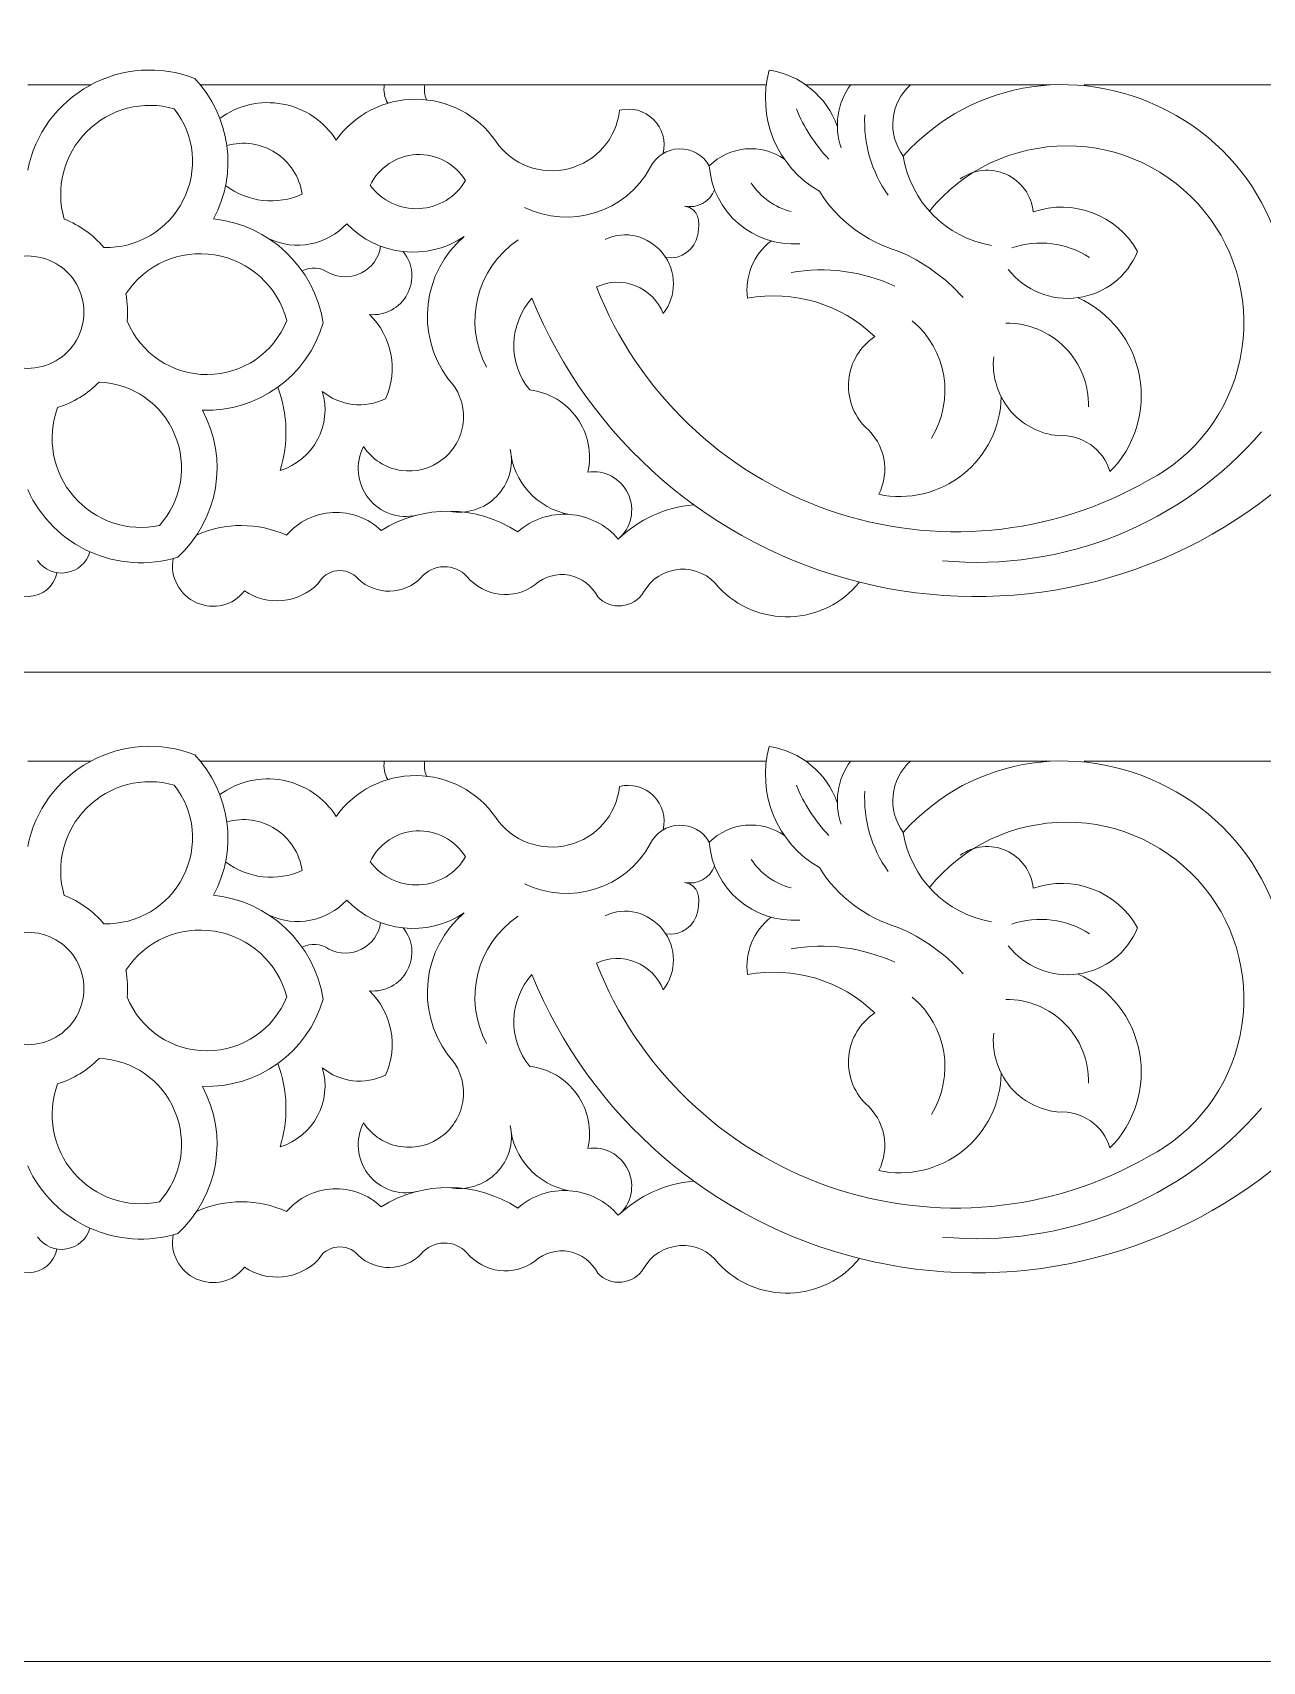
# Model space of a CAD drawing. Header units: millimetres. Extents: x 5151 to 5396, y 1629 to 1892.
# Drawn here: x 5254.1 to 5303, y 1769.9 to 1834.7 of the extents above; entities that cross this region are included whole.
import ezdxf

# ---------------------------------------------------------------- set-up
doc = ezdxf.new("R2010")
doc.units = ezdxf.units.MM
doc.header["$MEASUREMENT"] = 0
doc.layers.add('SITARA ALL', color=18, linetype='Continuous', true_color=0x000000)

msp = doc.modelspace()

# ---------------------------------------------------------------- linework, layer by layer
at = {"layer": 'SITARA ALL', "lineweight": 9}
for points, knots in [([(5151.918, 1891.909), (5151.918, 1891.909), (5395.918, 1891.909), (5395.918, 1891.909), (5395.918, 1891.909), (5395.918, 1769.909), (5395.918, 1769.909), (5395.918, 1769.909), (5151.918, 1769.909), (5151.918, 1769.909), (5151.918, 1769.909), (5151.918, 1891.909), (5151.918, 1891.909)], [0, 0, 0, 0, 0.25, 0.25, 0.25, 0.5, 0.5, 0.5, 0.75, 0.75, 0.75, 1, 1, 1, 1]), ([(5260.558, 1832.843), (5259.194, 1833.373), (5257.665, 1833.272), (5256.383, 1832.566), (5255.101, 1831.86), (5254.2, 1830.632), (5253.918, 1829.196)], [0, 0, 0, 0, 0.333333, 0.333333, 0.333333, 1, 1, 1, 1]), ([(5303.622, 1820.986), (5304.89, 1824.972), (5303.2, 1829.301), (5299.567, 1831.374), (5295.934, 1833.447), (5291.508, 1832.874), (5288.722, 1829.754)], [0, 0, 0, 0, 0.333333, 0.333333, 0.333333, 1, 1, 1, 1]), ([(5259.745, 1831.635), (5258.505, 1831.99), (5257.169, 1831.642), (5256.26, 1830.727), (5255.351, 1829.811), (5255.008, 1828.487), (5255.372, 1827.25)], [0, 0, 0, 0, 0.333333, 0.333333, 0.333333, 1, 1, 1, 1]), ([(5272.522, 1830.351), (5271.801, 1831.388), (5270.621, 1832.009), (5269.358, 1832.016), (5268.095, 1832.023), (5266.914, 1831.424), (5266.181, 1830.395)], [0, 0, 0, 0, 0.333333, 0.333333, 0.333333, 1, 1, 1, 1]), ([(5256.945, 1826.125), (5258.272, 1826.084), (5259.502, 1826.815), (5260.1, 1828), (5260.697, 1829.185), (5260.566, 1830.593), (5259.745, 1831.635)], [0, 0, 0, 0, 0.333333, 0.333333, 0.333333, 1, 1, 1, 1]), ([(5266.181, 1830.395), (5265.7, 1831.146), (5264.93, 1831.664), (5264.054, 1831.827), (5263.177, 1831.99), (5262.276, 1831.785), (5261.558, 1831.257)], [0, 0, 0, 0, 0.333333, 0.333333, 0.333333, 1, 1, 1, 1]), ([(5272.522, 1830.351), (5273.162, 1829.414), (5274.32, 1828.976), (5275.42, 1829.256), (5276.52, 1829.537), (5277.324, 1830.449), (5277.438, 1831.579)], [0, 0, 0, 0, 0.333333, 0.333333, 0.333333, 1, 1, 1, 1]), ([(5279.173, 1829.857), (5279.296, 1830.345), (5279.151, 1830.86), (5278.794, 1831.214), (5278.436, 1831.567), (5277.924, 1831.707), (5277.438, 1831.579)], [0, 0, 0, 0, 0.333333, 0.333333, 0.333333, 1, 1, 1, 1]), ([(5264.83, 1828.247), (5264.729, 1828.923), (5264.342, 1829.522), (5263.767, 1829.89), (5263.192, 1830.259), (5262.49, 1830.363), (5261.834, 1830.173)], [0, 0, 0, 0, 0.333333, 0.333333, 0.333333, 1, 1, 1, 1]), ([(5281.01, 1829.365), (5280.77, 1829.796), (5280.31, 1830.058), (5279.816, 1830.044), (5279.323, 1830.03), (5278.882, 1829.748), (5278.667, 1829.303)], [0, 0, 0, 0, 0.333333, 0.333333, 0.333333, 1, 1, 1, 1]), ([(5298.463, 1816.869), (5300.345, 1817.847), (5301.687, 1819.62), (5302.116, 1821.697), (5302.545, 1823.774), (5302.025, 1825.924), (5300.686, 1827.568), (5299.345, 1829.211), (5297.336, 1830.165), (5295.216, 1830.163), (5293.095, 1830.161), (5291.096, 1829.215), (5289.759, 1827.568)], [0, 0, 0, 0, 0.2, 0.2, 0.2, 0.4, 0.4, 0.4, 0.6, 0.6, 0.6, 1, 1, 1, 1]), ([(5271.323, 1828.786), (5270.909, 1829.463), (5270.158, 1829.858), (5269.366, 1829.815), (5268.574, 1829.773), (5267.873, 1829.307), (5267.535, 1828.589)], [0, 0, 0, 0, 0.333333, 0.333333, 0.333333, 1, 1, 1, 1]), ([(5267.535, 1828.589), (5267.989, 1827.974), (5268.722, 1827.629), (5269.485, 1827.669), (5270.249, 1827.71), (5270.937, 1828.126), (5271.323, 1828.786)], [0, 0, 0, 0, 0.333333, 0.333333, 0.333333, 1, 1, 1, 1]), ([(5293.889, 1827.536), (5293.825, 1828.193), (5293.414, 1828.764), (5292.812, 1829.034), (5292.21, 1829.304), (5291.515, 1829.235), (5290.982, 1828.846)], [0, 0, 0, 0, 0.333333, 0.333333, 0.333333, 1, 1, 1, 1]), ([(5279.299, 1825.722), (5279.89, 1825.636), (5280.444, 1826.034), (5280.549, 1826.623), (5280.655, 1827.211), (5280.614, 1827.643), (5280.03, 1827.767)], [0, 0, 0, 0, 0.333333, 0.333333, 0.333333, 1, 1, 1, 1]), ([(5279.178, 1823.493), (5279.727, 1824.199), (5279.72, 1825.189), (5279.161, 1825.887), (5278.602, 1826.585), (5277.676, 1826.826), (5276.867, 1826.445)], [0, 0, 0, 0, 0.333333, 0.333333, 0.333333, 1, 1, 1, 1]), ([(5265.894, 1825.113), (5266.302, 1824.904), (5266.786, 1824.906), (5267.193, 1825.117), (5267.6, 1825.328), (5267.879, 1825.72), (5267.943, 1826.173)], [0, 0, 0, 0, 0.333333, 0.333333, 0.333333, 1, 1, 1, 1]), ([(5256.153, 1823.551), (5256.153, 1824.35), (5255.727, 1825.088), (5255.035, 1825.487), (5254.344, 1825.886), (5253.492, 1825.886), (5252.8, 1825.487), (5252.109, 1825.088), (5251.683, 1824.35), (5251.683, 1823.551), (5251.683, 1822.753), (5252.109, 1822.015), (5252.8, 1821.616), (5253.492, 1821.217), (5254.344, 1821.217), (5255.035, 1821.616), (5255.727, 1822.015), (5256.153, 1822.753), (5256.153, 1823.551)], [0, 0, 0, 0, 0.166667, 0.166667, 0.166667, 0.333333, 0.333333, 0.333333, 0.5, 0.5, 0.5, 0.666667, 0.666667, 0.666667, 0.833333, 0.833333, 0.833333, 1, 1, 1, 1]), ([(5264.212, 1823.223), (5263.859, 1824.583), (5262.736, 1825.605), (5261.35, 1825.829), (5259.963, 1826.053), (5258.588, 1825.455), (5257.825, 1824.275)], [0, 0, 0, 0, 0.333333, 0.333333, 0.333333, 1, 1, 1, 1]), ([(5267.502, 1823.456), (5268.121, 1823.399), (5268.713, 1823.718), (5269.005, 1824.267), (5269.297, 1824.815), (5269.238, 1825.476), (5268.845, 1825.957)], [0, 0, 0, 0, 0.333333, 0.333333, 0.333333, 1, 1, 1, 1]), ([(5292.889, 1825.253), (5293.549, 1824.407), (5294.61, 1823.978), (5295.672, 1824.128), (5296.734, 1824.277), (5297.632, 1824.972), (5298.033, 1825.966)], [0, 0, 0, 0, 0.333333, 0.333333, 0.333333, 1, 1, 1, 1]), ([(5279.178, 1823.493), (5278.984, 1823.999), (5278.587, 1824.402), (5278.084, 1824.603), (5277.58, 1824.804), (5277.018, 1824.787), (5276.528, 1824.554)], [0, 0, 0, 0, 0.333333, 0.333333, 0.333333, 1, 1, 1, 1]), ([(5276.528, 1824.554), (5278.165, 1820.397), (5281.531, 1817.159), (5285.749, 1815.685), (5289.966, 1814.212), (5294.594, 1814.636), (5298.463, 1816.869)], [0, 0, 0, 0, 0.333333, 0.333333, 0.333333, 1, 1, 1, 1]), ([(5273.96, 1824.103), (5276.255, 1818.475), (5281.099, 1814.281), (5286.996, 1812.813), (5292.894, 1811.346), (5299.104, 1812.752), (5303.769, 1816.647)], [0, 0, 0, 0, 0.333333, 0.333333, 0.333333, 1, 1, 1, 1]), ([(5296.938, 1817.213), (5297.928, 1818.208), (5298.367, 1819.626), (5298.111, 1821.007), (5297.856, 1822.387), (5296.948, 1823.55), (5295.667, 1824.124)], [0, 0, 0, 0, 0.333333, 0.333333, 0.333333, 1, 1, 1, 1]), ([(5257.876, 1823.2), (5258.403, 1821.904), (5259.667, 1821.061), (5261.065, 1821.071), (5262.464, 1821.082), (5263.705, 1821.919), (5264.212, 1823.223)], [0, 0, 0, 0, 0.333333, 0.333333, 0.333333, 1, 1, 1, 1]), ([(5296.08, 1819.782), (5296.105, 1820.666), (5295.768, 1821.521), (5295.146, 1822.15), (5294.525, 1822.779), (5293.678, 1823.127), (5292.794, 1823.112)], [0, 0, 0, 0, 0.333333, 0.333333, 0.333333, 1, 1, 1, 1]), ([(5287.589, 1822.58), (5287.006, 1822.19), (5286.627, 1821.56), (5286.556, 1820.861), (5286.485, 1820.163), (5286.727, 1819.472), (5287.221, 1818.973)], [0, 0, 0, 0, 0.333333, 0.333333, 0.333333, 1, 1, 1, 1]), ([(5292.317, 1821.78), (5292.236, 1821.021), (5292.464, 1820.261), (5292.948, 1819.671), (5293.432, 1819.08), (5294.129, 1818.709), (5294.889, 1818.64)], [0, 0, 0, 0, 0.333333, 0.333333, 0.333333, 1, 1, 1, 1]), ([(5259.156, 1815.074), (5260.044, 1816.06), (5260.279, 1817.472), (5259.76, 1818.693), (5259.241, 1819.914), (5258.081, 1820.723), (5256.755, 1820.769)], [0, 0, 0, 0, 0.333333, 0.333333, 0.333333, 1, 1, 1, 1]), ([(5267.266, 1818.214), (5267.602, 1817.703), (5268.137, 1817.357), (5268.742, 1817.263), (5269.346, 1817.168), (5269.959, 1817.331), (5270.434, 1817.715), (5270.91, 1818.099), (5271.201, 1818.667), (5271.236, 1819.277), (5271.27, 1819.888), (5271.047, 1820.482), (5270.618, 1820.917)], [0, 0, 0, 0, 0.2, 0.2, 0.2, 0.4, 0.4, 0.4, 0.6, 0.6, 0.6, 1, 1, 1, 1]), ([(5276.182, 1817.188), (5276.352, 1817.933), (5276.197, 1818.716), (5275.755, 1819.34), (5275.314, 1819.964), (5274.631, 1820.37), (5273.871, 1820.457)], [0, 0, 0, 0, 0.333333, 0.333333, 0.333333, 1, 1, 1, 1]), ([(5255.106, 1819.759), (5254.66, 1818.548), (5254.908, 1817.191), (5255.754, 1816.217), (5256.6, 1815.242), (5257.894, 1814.803), (5259.156, 1815.074)], [0, 0, 0, 0, 0.333333, 0.333333, 0.333333, 1, 1, 1, 1]), ([(5287.745, 1816.309), (5288.923, 1816.061), (5290.15, 1816.351), (5291.092, 1817.101), (5292.034, 1817.851), (5292.592, 1818.974), (5292.615, 1820.177)], [0, 0, 0, 0, 0.333333, 0.333333, 0.333333, 1, 1, 1, 1]), ([(5267.266, 1818.214), (5266.925, 1817.553), (5267, 1816.753), (5267.457, 1816.166), (5267.915, 1815.579), (5268.661, 1815.309), (5269.386, 1815.478)], [0, 0, 0, 0, 0.333333, 0.333333, 0.333333, 1, 1, 1, 1]), ([(5270.688, 1815.637), (5271.369, 1815.51), (5272.069, 1815.731), (5272.554, 1816.227), (5273.039, 1816.723), (5273.245, 1817.423), (5273.101, 1818.101)], [0, 0, 0, 0, 0.333333, 0.333333, 0.333333, 1, 1, 1, 1]), ([(5277.393, 1814.533), (5277.912, 1814.976), (5278.072, 1815.711), (5277.784, 1816.329), (5277.496, 1816.947), (5276.855, 1817.301), (5276.182, 1817.188)], [0, 0, 0, 0, 0.333333, 0.333333, 0.333333, 1, 1, 1, 1]), ([(5267.965, 1814.87), (5267.452, 1815.365), (5266.757, 1815.625), (5266.045, 1815.589), (5265.332, 1815.552), (5264.67, 1815.225), (5264.21, 1814.681)], [0, 0, 0, 0, 0.333333, 0.333333, 0.333333, 1, 1, 1, 1]), ([(5277.393, 1814.533), (5276.902, 1815.105), (5276.204, 1815.456), (5275.453, 1815.51), (5274.702, 1815.564), (5273.963, 1815.318), (5273.396, 1814.822)], [0, 0, 0, 0, 0.333333, 0.333333, 0.333333, 1, 1, 1, 1]), ([(5254.307, 1813.68), (5254.566, 1813.309), (5255.016, 1813.121), (5255.462, 1813.196), (5255.907, 1813.271), (5256.269, 1813.59), (5256.392, 1814.025)], [0, 0, 0, 0, 0.333333, 0.333333, 0.333333, 1, 1, 1, 1]), ([(5259.7, 1813.759), (5259.566, 1813.028), (5259.95, 1812.301), (5260.63, 1812.001), (5261.309, 1811.701), (5262.085, 1811.879), (5262.534, 1812.47)], [0, 0, 0, 0, 0.333333, 0.333333, 0.333333, 1, 1, 1, 1]), ([(5267.052, 1812.95), (5266.841, 1813.191), (5266.525, 1813.311), (5266.207, 1813.272), (5265.89, 1813.233), (5265.613, 1813.042), (5265.466, 1812.758)], [0, 0, 0, 0, 0.333333, 0.333333, 0.333333, 1, 1, 1, 1]), ([(5271.38, 1813.045), (5271.141, 1813.3), (5270.804, 1813.44), (5270.455, 1813.431), (5270.106, 1813.421), (5269.779, 1813.265), (5269.554, 1812.997)], [0, 0, 0, 0, 0.333333, 0.333333, 0.333333, 1, 1, 1, 1]), ([(5281.382, 1812.613), (5281.022, 1813.099), (5280.44, 1813.368), (5279.837, 1813.328), (5279.234, 1813.289), (5278.695, 1812.95), (5278.402, 1812.421)], [0, 0, 0, 0, 0.333333, 0.333333, 0.333333, 1, 1, 1, 1]), ([(5252.759, 1813.194), (5252.875, 1812.637), (5253.369, 1812.242), (5253.938, 1812.251), (5254.506, 1812.261), (5254.979, 1812.634), (5255.076, 1813.194)], [0, 0, 0, 0, 0.333333, 0.333333, 0.333333, 1, 1, 1, 1]), ([(5276.576, 1812.229), (5276.355, 1812.678), (5275.936, 1812.997), (5275.444, 1813.091), (5274.952, 1813.185), (5274.448, 1813.045), (5274.077, 1812.709)], [0, 0, 0, 0, 0.333333, 0.333333, 0.333333, 1, 1, 1, 1]), ([(5281.382, 1812.613), (5282.116, 1811.831), (5283.152, 1811.404), (5284.224, 1811.442), (5285.296, 1811.48), (5286.295, 1811.975), (5286.972, 1812.807)], [0, 0, 0, 0, 0.333333, 0.333333, 0.333333, 1, 1, 1, 1]), ([(5276.576, 1812.229), (5276.825, 1811.971), (5277.18, 1811.842), (5277.537, 1811.88), (5277.894, 1811.918), (5278.213, 1812.116), (5278.402, 1812.421)], [0, 0, 0, 0, 0.333333, 0.333333, 0.333333, 1, 1, 1, 1]), ([(5260.558, 1805.955), (5259.194, 1806.485), (5257.665, 1806.384), (5256.383, 1805.678), (5255.101, 1804.972), (5254.2, 1803.743), (5253.918, 1802.307)], [0, 0, 0, 0, 0.333333, 0.333333, 0.333333, 1, 1, 1, 1]), ([(5303.622, 1794.098), (5304.89, 1798.084), (5303.2, 1802.413), (5299.567, 1804.486), (5295.934, 1806.559), (5291.508, 1805.986), (5288.722, 1802.866)], [0, 0, 0, 0, 0.333333, 0.333333, 0.333333, 1, 1, 1, 1]), ([(5259.745, 1804.747), (5258.505, 1805.102), (5257.169, 1804.754), (5256.26, 1803.838), (5255.351, 1802.923), (5255.008, 1801.599), (5255.372, 1800.361)], [0, 0, 0, 0, 0.333333, 0.333333, 0.333333, 1, 1, 1, 1]), ([(5266.181, 1803.507), (5265.7, 1804.258), (5264.93, 1804.776), (5264.054, 1804.939), (5263.177, 1805.102), (5262.276, 1804.897), (5261.558, 1804.369)], [0, 0, 0, 0, 0.333333, 0.333333, 0.333333, 1, 1, 1, 1]), ([(5272.522, 1803.463), (5271.801, 1804.5), (5270.621, 1805.121), (5269.358, 1805.128), (5268.095, 1805.135), (5266.914, 1804.535), (5266.181, 1803.507)], [0, 0, 0, 0, 0.333333, 0.333333, 0.333333, 1, 1, 1, 1]), ([(5279.173, 1802.969), (5279.296, 1803.457), (5279.151, 1803.972), (5278.794, 1804.326), (5278.436, 1804.679), (5277.924, 1804.819), (5277.438, 1804.691)], [0, 0, 0, 0, 0.333333, 0.333333, 0.333333, 1, 1, 1, 1]), ([(5256.945, 1799.237), (5258.272, 1799.196), (5259.502, 1799.927), (5260.1, 1801.112), (5260.697, 1802.297), (5260.566, 1803.705), (5259.745, 1804.747)], [0, 0, 0, 0, 0.333333, 0.333333, 0.333333, 1, 1, 1, 1]), ([(5272.522, 1803.463), (5273.162, 1802.526), (5274.32, 1802.088), (5275.42, 1802.368), (5276.52, 1802.648), (5277.324, 1803.561), (5277.438, 1804.691)], [0, 0, 0, 0, 0.333333, 0.333333, 0.333333, 1, 1, 1, 1]), ([(5264.83, 1801.359), (5264.729, 1802.034), (5264.342, 1802.633), (5263.767, 1803.002), (5263.192, 1803.371), (5262.49, 1803.475), (5261.834, 1803.285)], [0, 0, 0, 0, 0.333333, 0.333333, 0.333333, 1, 1, 1, 1]), ([(5271.323, 1801.898), (5270.909, 1802.575), (5270.158, 1802.97), (5269.366, 1802.927), (5268.574, 1802.884), (5267.873, 1802.419), (5267.535, 1801.701)], [0, 0, 0, 0, 0.333333, 0.333333, 0.333333, 1, 1, 1, 1]), ([(5281.01, 1802.477), (5280.77, 1802.908), (5280.31, 1803.17), (5279.816, 1803.156), (5279.323, 1803.141), (5278.882, 1802.859), (5278.667, 1802.415)], [0, 0, 0, 0, 0.333333, 0.333333, 0.333333, 1, 1, 1, 1]), ([(5298.463, 1789.981), (5300.345, 1790.959), (5301.687, 1792.732), (5302.116, 1794.809), (5302.545, 1796.886), (5302.025, 1799.035), (5300.686, 1800.679), (5299.345, 1802.323), (5297.336, 1803.276), (5295.216, 1803.275), (5293.095, 1803.273), (5291.096, 1802.326), (5289.759, 1800.68)], [0, 0, 0, 0, 0.2, 0.2, 0.2, 0.4, 0.4, 0.4, 0.6, 0.6, 0.6, 1, 1, 1, 1]), ([(5293.889, 1800.648), (5293.825, 1801.304), (5293.414, 1801.876), (5292.812, 1802.146), (5292.21, 1802.416), (5291.515, 1802.347), (5290.982, 1801.958)], [0, 0, 0, 0, 0.333333, 0.333333, 0.333333, 1, 1, 1, 1]), ([(5267.535, 1801.701), (5267.989, 1801.086), (5268.722, 1800.74), (5269.485, 1800.781), (5270.249, 1800.822), (5270.937, 1801.238), (5271.323, 1801.898)], [0, 0, 0, 0, 0.333333, 0.333333, 0.333333, 1, 1, 1, 1]), ([(5279.299, 1798.834), (5279.89, 1798.748), (5280.444, 1799.146), (5280.549, 1799.735), (5280.655, 1800.323), (5280.614, 1800.755), (5280.03, 1800.879)], [0, 0, 0, 0, 0.333333, 0.333333, 0.333333, 1, 1, 1, 1]), ([(5279.178, 1796.605), (5279.727, 1797.311), (5279.72, 1798.301), (5279.161, 1798.999), (5278.602, 1799.697), (5277.676, 1799.938), (5276.867, 1799.557)], [0, 0, 0, 0, 0.333333, 0.333333, 0.333333, 1, 1, 1, 1]), ([(5256.153, 1796.663), (5256.153, 1797.462), (5255.727, 1798.199), (5255.035, 1798.599), (5254.344, 1798.998), (5253.492, 1798.998), (5252.8, 1798.599), (5252.109, 1798.199), (5251.683, 1797.462), (5251.683, 1796.663), (5251.683, 1795.865), (5252.109, 1795.127), (5252.8, 1794.728), (5253.492, 1794.328), (5254.344, 1794.328), (5255.035, 1794.728), (5255.727, 1795.127), (5256.153, 1795.865), (5256.153, 1796.663)], [0, 0, 0, 0, 0.166667, 0.166667, 0.166667, 0.333333, 0.333333, 0.333333, 0.5, 0.5, 0.5, 0.666667, 0.666667, 0.666667, 0.833333, 0.833333, 0.833333, 1, 1, 1, 1]), ([(5264.212, 1796.335), (5263.859, 1797.694), (5262.736, 1798.717), (5261.35, 1798.941), (5259.963, 1799.165), (5258.588, 1798.566), (5257.825, 1797.387)], [0, 0, 0, 0, 0.333333, 0.333333, 0.333333, 1, 1, 1, 1]), ([(5265.894, 1798.225), (5266.302, 1798.016), (5266.786, 1798.018), (5267.193, 1798.229), (5267.6, 1798.44), (5267.879, 1798.831), (5267.943, 1799.285)], [0, 0, 0, 0, 0.333333, 0.333333, 0.333333, 1, 1, 1, 1]), ([(5267.502, 1796.568), (5268.121, 1796.511), (5268.713, 1796.83), (5269.005, 1797.379), (5269.297, 1797.927), (5269.238, 1798.588), (5268.845, 1799.069)], [0, 0, 0, 0, 0.333333, 0.333333, 0.333333, 1, 1, 1, 1]), ([(5292.889, 1798.364), (5293.549, 1797.519), (5294.61, 1797.09), (5295.672, 1797.24), (5296.734, 1797.389), (5297.632, 1798.083), (5298.033, 1799.078)], [0, 0, 0, 0, 0.333333, 0.333333, 0.333333, 1, 1, 1, 1]), ([(5279.178, 1796.605), (5278.984, 1797.111), (5278.587, 1797.514), (5278.084, 1797.715), (5277.58, 1797.916), (5277.018, 1797.899), (5276.528, 1797.666)], [0, 0, 0, 0, 0.333333, 0.333333, 0.333333, 1, 1, 1, 1]), ([(5273.96, 1797.214), (5276.255, 1791.587), (5281.099, 1787.393), (5286.996, 1785.925), (5292.894, 1784.458), (5299.104, 1785.864), (5303.769, 1789.759)], [0, 0, 0, 0, 0.333333, 0.333333, 0.333333, 1, 1, 1, 1]), ([(5276.528, 1797.666), (5278.165, 1793.509), (5281.531, 1790.271), (5285.749, 1788.797), (5289.966, 1787.324), (5294.594, 1787.748), (5298.463, 1789.981)], [0, 0, 0, 0, 0.333333, 0.333333, 0.333333, 1, 1, 1, 1]), ([(5296.938, 1790.325), (5297.928, 1791.32), (5298.367, 1792.738), (5298.111, 1794.119), (5297.856, 1795.499), (5296.948, 1796.662), (5295.667, 1797.236)], [0, 0, 0, 0, 0.333333, 0.333333, 0.333333, 1, 1, 1, 1]), ([(5257.876, 1796.312), (5258.403, 1795.016), (5259.667, 1794.173), (5261.065, 1794.183), (5262.464, 1794.194), (5263.705, 1795.031), (5264.212, 1796.335)], [0, 0, 0, 0, 0.333333, 0.333333, 0.333333, 1, 1, 1, 1]), ([(5296.08, 1792.894), (5296.105, 1793.778), (5295.768, 1794.633), (5295.146, 1795.262), (5294.525, 1795.891), (5293.678, 1796.238), (5292.794, 1796.224)], [0, 0, 0, 0, 0.333333, 0.333333, 0.333333, 1, 1, 1, 1]), ([(5287.589, 1795.692), (5287.006, 1795.302), (5286.627, 1794.672), (5286.556, 1793.973), (5286.485, 1793.275), (5286.727, 1792.584), (5287.221, 1792.085)], [0, 0, 0, 0, 0.333333, 0.333333, 0.333333, 1, 1, 1, 1]), ([(5292.317, 1794.892), (5292.236, 1794.133), (5292.464, 1793.373), (5292.948, 1792.782), (5293.432, 1792.192), (5294.129, 1791.821), (5294.889, 1791.752)], [0, 0, 0, 0, 0.333333, 0.333333, 0.333333, 1, 1, 1, 1]), ([(5259.156, 1788.186), (5260.044, 1789.172), (5260.279, 1790.583), (5259.76, 1791.805), (5259.241, 1793.026), (5258.081, 1793.835), (5256.755, 1793.88)], [0, 0, 0, 0, 0.333333, 0.333333, 0.333333, 1, 1, 1, 1]), ([(5267.266, 1791.326), (5267.602, 1790.815), (5268.137, 1790.469), (5268.742, 1790.375), (5269.346, 1790.28), (5269.959, 1790.443), (5270.434, 1790.827), (5270.91, 1791.211), (5271.201, 1791.779), (5271.236, 1792.389), (5271.27, 1792.999), (5271.047, 1793.594), (5270.618, 1794.029)], [0, 0, 0, 0, 0.2, 0.2, 0.2, 0.4, 0.4, 0.4, 0.6, 0.6, 0.6, 1, 1, 1, 1]), ([(5276.182, 1790.3), (5276.352, 1791.045), (5276.197, 1791.828), (5275.755, 1792.452), (5275.314, 1793.076), (5274.631, 1793.482), (5273.871, 1793.568)], [0, 0, 0, 0, 0.333333, 0.333333, 0.333333, 1, 1, 1, 1]), ([(5287.745, 1789.421), (5288.923, 1789.173), (5290.15, 1789.463), (5291.092, 1790.213), (5292.034, 1790.963), (5292.592, 1792.086), (5292.615, 1793.289)], [0, 0, 0, 0, 0.333333, 0.333333, 0.333333, 1, 1, 1, 1]), ([(5255.106, 1792.871), (5254.66, 1791.66), (5254.908, 1790.303), (5255.754, 1789.329), (5256.6, 1788.354), (5257.894, 1787.914), (5259.156, 1788.186)], [0, 0, 0, 0, 0.333333, 0.333333, 0.333333, 1, 1, 1, 1]), ([(5267.266, 1791.326), (5266.925, 1790.665), (5267, 1789.865), (5267.457, 1789.278), (5267.915, 1788.691), (5268.661, 1788.421), (5269.386, 1788.59)], [0, 0, 0, 0, 0.333333, 0.333333, 0.333333, 1, 1, 1, 1]), ([(5270.688, 1788.749), (5271.369, 1788.621), (5272.069, 1788.843), (5272.554, 1789.339), (5273.039, 1789.835), (5273.245, 1790.534), (5273.101, 1791.213)], [0, 0, 0, 0, 0.333333, 0.333333, 0.333333, 1, 1, 1, 1]), ([(5277.393, 1787.645), (5277.912, 1788.088), (5278.072, 1788.822), (5277.784, 1789.441), (5277.496, 1790.059), (5276.855, 1790.413), (5276.182, 1790.3)], [0, 0, 0, 0, 0.333333, 0.333333, 0.333333, 1, 1, 1, 1]), ([(5267.965, 1787.982), (5267.452, 1788.477), (5266.757, 1788.737), (5266.045, 1788.701), (5265.332, 1788.664), (5264.67, 1788.337), (5264.21, 1787.792)], [0, 0, 0, 0, 0.333333, 0.333333, 0.333333, 1, 1, 1, 1]), ([(5277.393, 1787.645), (5276.902, 1788.217), (5276.204, 1788.568), (5275.453, 1788.622), (5274.702, 1788.676), (5273.963, 1788.43), (5273.396, 1787.934)], [0, 0, 0, 0, 0.333333, 0.333333, 0.333333, 1, 1, 1, 1]), ([(5254.307, 1786.792), (5254.566, 1786.421), (5255.016, 1786.233), (5255.462, 1786.308), (5255.907, 1786.383), (5256.269, 1786.702), (5256.392, 1787.137)], [0, 0, 0, 0, 0.333333, 0.333333, 0.333333, 1, 1, 1, 1]), ([(5259.7, 1786.871), (5259.566, 1786.14), (5259.95, 1785.413), (5260.63, 1785.113), (5261.309, 1784.813), (5262.085, 1784.991), (5262.534, 1785.582)], [0, 0, 0, 0, 0.333333, 0.333333, 0.333333, 1, 1, 1, 1]), ([(5252.759, 1786.305), (5252.875, 1785.749), (5253.369, 1785.354), (5253.938, 1785.363), (5254.506, 1785.372), (5254.979, 1785.746), (5255.076, 1786.305)], [0, 0, 0, 0, 0.333333, 0.333333, 0.333333, 1, 1, 1, 1]), ([(5267.052, 1786.062), (5266.841, 1786.303), (5266.525, 1786.423), (5266.207, 1786.384), (5265.89, 1786.345), (5265.613, 1786.154), (5265.466, 1785.87)], [0, 0, 0, 0, 0.333333, 0.333333, 0.333333, 1, 1, 1, 1]), ([(5271.38, 1786.157), (5271.141, 1786.412), (5270.804, 1786.552), (5270.455, 1786.543), (5270.106, 1786.533), (5269.779, 1786.376), (5269.554, 1786.109)], [0, 0, 0, 0, 0.333333, 0.333333, 0.333333, 1, 1, 1, 1]), ([(5276.576, 1785.341), (5276.355, 1785.79), (5275.936, 1786.109), (5275.444, 1786.203), (5274.952, 1786.297), (5274.448, 1786.157), (5274.077, 1785.821)], [0, 0, 0, 0, 0.333333, 0.333333, 0.333333, 1, 1, 1, 1]), ([(5281.382, 1785.725), (5281.022, 1786.211), (5280.44, 1786.48), (5279.837, 1786.44), (5279.234, 1786.401), (5278.695, 1786.062), (5278.402, 1785.533)], [0, 0, 0, 0, 0.333333, 0.333333, 0.333333, 1, 1, 1, 1]), ([(5276.576, 1785.341), (5276.825, 1785.083), (5277.18, 1784.954), (5277.537, 1784.991), (5277.894, 1785.029), (5278.213, 1785.228), (5278.402, 1785.533)], [0, 0, 0, 0, 0.333333, 0.333333, 0.333333, 1, 1, 1, 1]), ([(5281.382, 1785.725), (5282.116, 1784.943), (5283.152, 1784.516), (5284.224, 1784.554), (5285.296, 1784.592), (5286.295, 1785.087), (5286.972, 1785.919)], [0, 0, 0, 0, 0.333333, 0.333333, 0.333333, 1, 1, 1, 1])]:
    msp.add_open_spline(points, degree=3, knots=knots, dxfattribs=at)
for points in [[(5261.307, 1827.261), (5262.285, 1829.09), (5261.985, 1831.337), (5260.558, 1832.843)], [(5283.394, 1833.173), (5282.882, 1831.299), (5283.702, 1829.318), (5285.389, 1828.356)], [(5286.1, 1830.945), (5285.673, 1832.127), (5284.636, 1832.981), (5283.394, 1833.173)], [(5256.427, 1832.592), (5256.427, 1832.592), (5253.918, 1832.592), (5253.918, 1832.592)], [(5283.278, 1832.592), (5283.278, 1832.592), (5260.78, 1832.592), (5260.78, 1832.592)], [(5268.094, 1832.592), (5268.047, 1832.339), (5268.097, 1832.077), (5268.234, 1831.859)], [(5269.706, 1832.592), (5269.672, 1832.391), (5269.693, 1832.185), (5269.767, 1831.995)], [(5294.555, 1832.592), (5294.555, 1832.592), (5284.84, 1832.592), (5284.84, 1832.592)], [(5286.625, 1832.592), (5286.096, 1831.866), (5285.956, 1830.928), (5286.253, 1830.081)], [(5289.015, 1832.592), (5288.193, 1831.866), (5288.064, 1830.632), (5288.722, 1829.754)], [(5306.903, 1832.592), (5306.903, 1832.592), (5295.916, 1832.592), (5295.916, 1832.592)], [(5284.471, 1831.64), (5284.77, 1830.898), (5285.207, 1830.219), (5285.758, 1829.639)], [(5287.193, 1831.401), (5287.129, 1830.261), (5287.456, 1829.134), (5288.12, 1828.205)], [(5284, 1829.63), (5283.069, 1830.277), (5281.811, 1830.166), (5281.01, 1829.365)], [(5288.722, 1829.754), (5289.008, 1827.942), (5290.414, 1826.515), (5292.222, 1826.204)], [(5273.661, 1827.717), (5275.487, 1826.825), (5277.69, 1827.522), (5278.667, 1829.303)], [(5281.01, 1829.365), (5281.154, 1827.517), (5282.763, 1826.133), (5284.612, 1826.273)], [(5261.785, 1828.593), (5262.656, 1827.918), (5263.829, 1827.784), (5264.83, 1828.247)], [(5280.03, 1827.767), (5280.534, 1827.664), (5281.039, 1827.939), (5281.223, 1828.42)], [(5282.677, 1828.683), (5283.049, 1828.123), (5283.612, 1827.719), (5284.262, 1827.548)], [(5285.389, 1828.356), (5286.106, 1827.205), (5287.221, 1826.359), (5288.523, 1825.98)], [(5298.033, 1825.966), (5297.213, 1827.424), (5295.469, 1828.086), (5293.889, 1827.536)], [(5256.945, 1826.125), (5256.522, 1826.624), (5255.981, 1827.01), (5255.372, 1827.25)], [(5256.945, 1826.125), (5256.522, 1826.624), (5255.981, 1827.01), (5255.372, 1827.25)], [(5256.945, 1826.125), (5256.522, 1826.624), (5255.981, 1827.01), (5255.372, 1827.25)], [(5265.665, 1823.133), (5265.31, 1825.336), (5263.526, 1827.027), (5261.307, 1827.261)], [(5263.513, 1826.469), (5264.563, 1825.975), (5265.811, 1826.216), (5266.601, 1827.067)], [(5266.601, 1827.067), (5267.826, 1825.778), (5269.802, 1825.564), (5271.273, 1826.564)], [(5271.273, 1826.564), (5269.606, 1825.144), (5269.319, 1822.68), (5270.618, 1820.917)], [(5273.41, 1826.421), (5271.755, 1825.305), (5271.212, 1823.121), (5272.155, 1821.362)], [(5283.466, 1826.38), (5282.768, 1825.843), (5282.411, 1824.975), (5282.528, 1824.102)], [(5296.128, 1825.728), (5295.206, 1826.316), (5294.069, 1826.456), (5293.032, 1826.109)], [(5291.097, 1824.14), (5290.382, 1824.932), (5289.504, 1825.559), (5288.523, 1825.98)], [(5265.894, 1825.113), (5265.579, 1825.336), (5265.168, 1825.369), (5264.822, 1825.199)], [(5288.389, 1824.591), (5287.1, 1825.184), (5285.661, 1825.372), (5284.262, 1825.128)], [(5257.876, 1823.2), (5257.908, 1823.559), (5257.891, 1823.92), (5257.825, 1824.275)], [(5257.876, 1823.2), (5257.908, 1823.559), (5257.891, 1823.92), (5257.825, 1824.275)], [(5287.589, 1822.58), (5286.247, 1823.877), (5284.363, 1824.444), (5282.528, 1824.102)], [(5273.96, 1824.103), (5273.037, 1823.074), (5272.998, 1821.528), (5273.871, 1820.457)], [(5260.861, 1819.659), (5263.071, 1819.578), (5265.052, 1821.008), (5265.665, 1823.133)], [(5268.143, 1820.108), (5268.658, 1821.248), (5268.402, 1822.587), (5267.502, 1823.456)], [(5289.84, 1818.545), (5290.782, 1820.073), (5290.458, 1822.059), (5289.078, 1823.207)], [(5255.106, 1819.759), (5255.73, 1819.955), (5256.297, 1820.301), (5256.755, 1820.769)], [(5255.106, 1819.759), (5255.73, 1819.955), (5256.297, 1820.301), (5256.755, 1820.769)], [(5255.106, 1819.759), (5255.73, 1819.955), (5256.297, 1820.301), (5256.755, 1820.769)], [(5263.953, 1817.252), (5264.291, 1818.338), (5264.259, 1819.504), (5263.861, 1820.569)], [(5263.953, 1817.252), (5265.28, 1817.669), (5266.027, 1819.071), (5265.629, 1820.403)], [(5265.629, 1820.403), (5266.336, 1819.818), (5267.32, 1819.702), (5268.143, 1820.108)], [(5259.881, 1813.811), (5261.512, 1815.306), (5261.917, 1817.715), (5260.861, 1819.659)], [(5287.745, 1816.309), (5288.209, 1817.212), (5287.993, 1818.314), (5287.221, 1818.973)], [(5290.285, 1813.668), (5295.091, 1813.222), (5299.813, 1815.128), (5302.957, 1818.791)], [(5296.938, 1817.213), (5296.669, 1818.107), (5295.821, 1818.699), (5294.889, 1818.64)], [(5273.101, 1818.101), (5273.206, 1816.803), (5274.172, 1815.739), (5275.455, 1815.511)], [(5253.918, 1816.495), (5254.946, 1814.224), (5257.5, 1813.072), (5259.881, 1813.811)], [(5273.396, 1814.822), (5271.748, 1815.891), (5269.632, 1815.911), (5267.965, 1814.87)], [(5280.375, 1815.894), (5279.256, 1815.787), (5278.207, 1815.308), (5277.393, 1814.533)], [(5264.21, 1814.681), (5263.072, 1815.198), (5261.767, 1815.199), (5260.629, 1814.682)], [(5262.534, 1812.47), (5263.456, 1811.853), (5264.683, 1811.973), (5265.466, 1812.758)], [(5267.052, 1812.95), (5267.758, 1812.275), (5268.875, 1812.295), (5269.554, 1812.997)], [(5271.38, 1813.045), (5272.047, 1812.234), (5273.231, 1812.086), (5274.077, 1812.709)], [(5153.918, 1809.245), (5153.918, 1809.245), (5353.918, 1809.245), (5353.918, 1809.245)], [(5283.394, 1806.285), (5282.882, 1804.411), (5283.702, 1802.43), (5285.389, 1801.468)], [(5286.1, 1804.057), (5285.673, 1805.239), (5284.636, 1806.093), (5283.394, 1806.285)], [(5256.427, 1805.704), (5256.427, 1805.704), (5253.918, 1805.704), (5253.918, 1805.704)], [(5261.307, 1800.372), (5262.285, 1802.202), (5261.985, 1804.449), (5260.558, 1805.955)], [(5283.278, 1805.704), (5283.278, 1805.704), (5260.78, 1805.704), (5260.78, 1805.704)], [(5268.094, 1805.704), (5268.047, 1805.45), (5268.097, 1805.189), (5268.234, 1804.971)], [(5269.706, 1805.704), (5269.672, 1805.503), (5269.693, 1805.296), (5269.767, 1805.107)], [(5294.555, 1805.704), (5294.555, 1805.704), (5284.84, 1805.704), (5284.84, 1805.704)], [(5286.625, 1805.704), (5286.096, 1804.978), (5285.956, 1804.04), (5286.253, 1803.193)], [(5289.015, 1805.704), (5288.193, 1804.978), (5288.064, 1803.744), (5288.722, 1802.866)], [(5306.903, 1805.704), (5306.903, 1805.704), (5295.916, 1805.704), (5295.916, 1805.704)], [(5284.471, 1804.752), (5284.77, 1804.01), (5285.207, 1803.331), (5285.758, 1802.751)], [(5287.193, 1804.513), (5287.129, 1803.373), (5287.456, 1802.246), (5288.12, 1801.317)], [(5284, 1802.742), (5283.069, 1803.389), (5281.811, 1803.278), (5281.01, 1802.477)], [(5288.722, 1802.866), (5289.008, 1801.054), (5290.414, 1799.627), (5292.222, 1799.316)], [(5273.661, 1800.829), (5275.487, 1799.937), (5277.69, 1800.633), (5278.667, 1802.415)], [(5281.01, 1802.477), (5281.154, 1800.628), (5282.763, 1799.245), (5284.612, 1799.385)], [(5261.785, 1801.705), (5262.656, 1801.03), (5263.829, 1800.896), (5264.83, 1801.359)], [(5282.677, 1801.795), (5283.049, 1801.235), (5283.612, 1800.831), (5284.262, 1800.66)], [(5280.03, 1800.879), (5280.534, 1800.775), (5281.039, 1801.051), (5281.223, 1801.532)], [(5285.389, 1801.468), (5286.106, 1800.317), (5287.221, 1799.471), (5288.523, 1799.092)], [(5298.033, 1799.078), (5297.213, 1800.536), (5295.469, 1801.198), (5293.889, 1800.648)], [(5256.945, 1799.237), (5256.522, 1799.736), (5255.981, 1800.122), (5255.372, 1800.361)], [(5256.945, 1799.237), (5256.522, 1799.736), (5255.981, 1800.122), (5255.372, 1800.361)], [(5256.945, 1799.237), (5256.522, 1799.736), (5255.981, 1800.122), (5255.372, 1800.361)], [(5265.665, 1796.245), (5265.31, 1798.448), (5263.526, 1800.139), (5261.307, 1800.372)], [(5263.513, 1799.58), (5264.563, 1799.087), (5265.811, 1799.328), (5266.601, 1800.178)], [(5266.601, 1800.178), (5267.826, 1798.889), (5269.802, 1798.676), (5271.273, 1799.676)], [(5271.273, 1799.676), (5269.606, 1798.255), (5269.319, 1795.792), (5270.618, 1794.029)], [(5273.41, 1799.533), (5271.755, 1798.417), (5271.212, 1796.233), (5272.155, 1794.474)], [(5283.466, 1799.492), (5282.768, 1798.955), (5282.411, 1798.087), (5282.528, 1797.214)], [(5291.097, 1797.252), (5290.382, 1798.043), (5289.504, 1798.671), (5288.523, 1799.092)], [(5296.128, 1798.84), (5295.206, 1799.428), (5294.069, 1799.568), (5293.032, 1799.221)], [(5265.894, 1798.225), (5265.579, 1798.447), (5265.168, 1798.481), (5264.822, 1798.311)], [(5288.389, 1797.703), (5287.1, 1798.296), (5285.661, 1798.484), (5284.262, 1798.24)], [(5257.876, 1796.312), (5257.908, 1796.671), (5257.891, 1797.032), (5257.825, 1797.387)], [(5257.876, 1796.312), (5257.908, 1796.671), (5257.891, 1797.032), (5257.825, 1797.387)], [(5273.96, 1797.214), (5273.037, 1796.186), (5272.998, 1794.64), (5273.871, 1793.568)], [(5287.589, 1795.692), (5286.247, 1796.989), (5284.363, 1797.556), (5282.528, 1797.214)], [(5268.143, 1793.22), (5268.658, 1794.36), (5268.402, 1795.699), (5267.502, 1796.568)], [(5260.861, 1792.771), (5263.071, 1792.69), (5265.052, 1794.12), (5265.665, 1796.245)], [(5289.84, 1791.657), (5290.782, 1793.185), (5290.458, 1795.171), (5289.078, 1796.319)], [(5255.106, 1792.871), (5255.73, 1793.067), (5256.297, 1793.413), (5256.755, 1793.88)], [(5255.106, 1792.871), (5255.73, 1793.067), (5256.297, 1793.413), (5256.755, 1793.88)], [(5255.106, 1792.871), (5255.73, 1793.067), (5256.297, 1793.413), (5256.755, 1793.88)], [(5263.953, 1790.364), (5264.291, 1791.45), (5264.259, 1792.616), (5263.861, 1793.681)], [(5263.953, 1790.364), (5265.28, 1790.781), (5266.027, 1792.183), (5265.629, 1793.515)], [(5265.629, 1793.515), (5266.336, 1792.93), (5267.32, 1792.814), (5268.143, 1793.22)], [(5259.881, 1786.923), (5261.512, 1788.418), (5261.917, 1790.827), (5260.861, 1792.771)], [(5287.745, 1789.421), (5288.209, 1790.324), (5287.993, 1791.426), (5287.221, 1792.085)], [(5290.285, 1786.78), (5295.091, 1786.333), (5299.813, 1788.24), (5302.957, 1791.902)], [(5273.101, 1791.213), (5273.206, 1789.914), (5274.172, 1788.85), (5275.455, 1788.623)], [(5296.938, 1790.325), (5296.669, 1791.219), (5295.821, 1791.811), (5294.889, 1791.752)], [(5253.918, 1789.607), (5254.946, 1787.336), (5257.5, 1786.184), (5259.881, 1786.923)], [(5273.396, 1787.934), (5271.748, 1789.003), (5269.632, 1789.023), (5267.965, 1787.982)], [(5280.375, 1789.006), (5279.256, 1788.899), (5278.207, 1788.42), (5277.393, 1787.645)], [(5264.21, 1787.792), (5263.072, 1788.31), (5261.767, 1788.311), (5260.629, 1787.793)], [(5267.052, 1786.062), (5267.758, 1785.387), (5268.875, 1785.407), (5269.554, 1786.109)], [(5271.38, 1786.157), (5272.047, 1785.346), (5273.231, 1785.198), (5274.077, 1785.821)], [(5262.534, 1785.582), (5263.456, 1784.965), (5264.683, 1785.085), (5265.466, 1785.87)]]:
    msp.add_open_spline(points, degree=3, dxfattribs=at)

doc.saveas('drawing.dxf')
